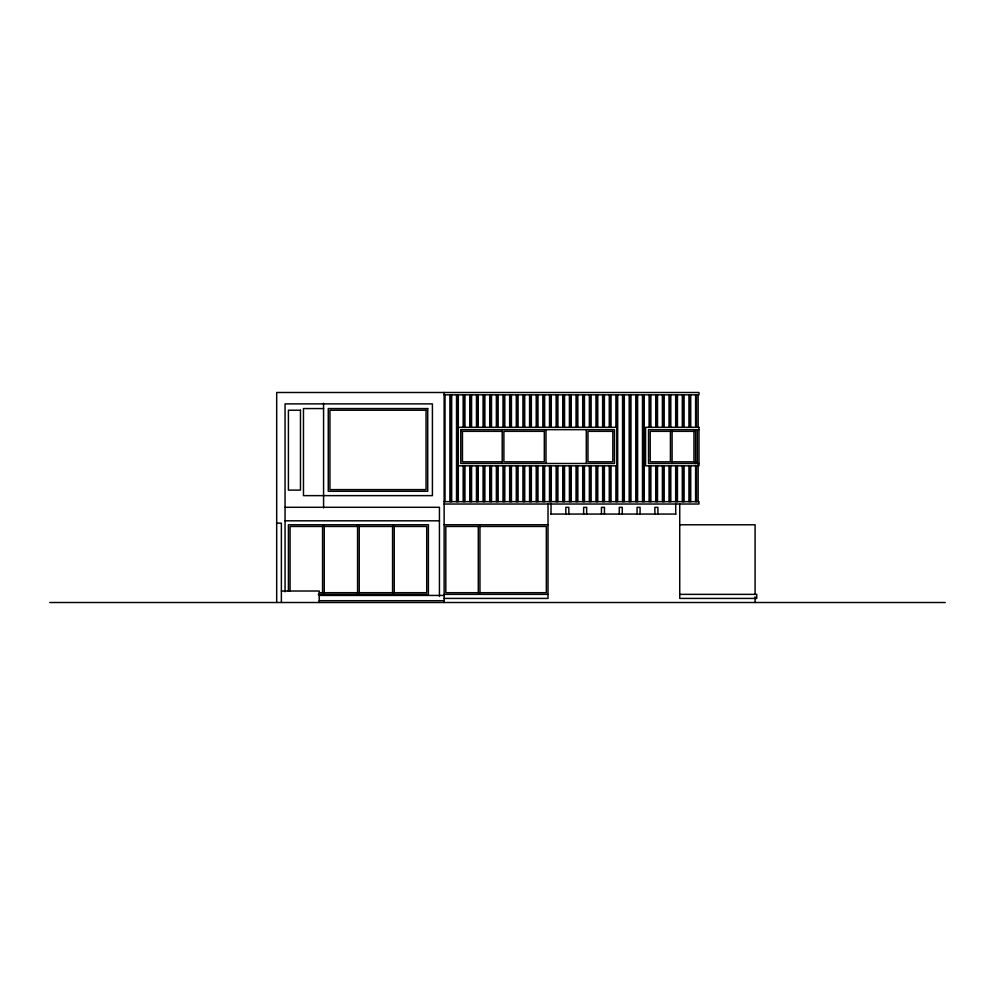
<?xml version="1.0" encoding="UTF-8"?>
<svg xmlns="http://www.w3.org/2000/svg" width="995" height="995" viewBox="0 0 995 995"><rect width="100%" height="100%" fill="white"/><g stroke="black" fill="none" stroke-linecap="round" stroke-linejoin="round"><path stroke-width="1.49" d="M460.784 431.345L460.784 429.666L614.512 429.666L614.512 463.483L460.784 463.483L460.784 429.666M693.963 463.483L693.963 429.666M695.642 461.817L695.642 463.483L695.642 429.666M444.131 394.841L698.987 394.841L698.987 392.49L276.685 392.49L276.685 602.472M323.574 408.572L303.475 408.572L303.475 495.634L432.415 495.634L432.415 403.883L285.055 403.883L285.055 591.814M458.434 427.315L616.85 427.315L616.85 465.834L458.434 465.834M698.987 429.666L648.541 429.666L648.541 463.483L698.987 463.483M502.214 431.345L462.451 431.345L462.451 461.817L502.214 461.817M672.085 431.345L693.963 431.345M672.085 461.817L693.963 461.817M444.131 501.667L698.987 501.667L698.987 504.017L444.131 504.017M285.055 507.288L439.442 507.288L439.442 596.328M551.019 514.054L675.717 514.054M285.055 520.808L439.442 520.808M276.685 523.159L281.374 523.159L281.374 602.472M444.131 524.775L548.009 524.775M679.734 524.775L755.093 524.775L755.093 594.363M322.567 526.454L290.08 526.454L290.08 591.154M324.246 526.454L357.566 526.454M359.232 526.454L392.565 526.454M394.231 526.454L426.718 526.454L426.718 592.697L394.231 592.697M478.296 526.454L445.81 526.454L445.81 592.697L478.296 592.697M479.963 526.454L546.33 526.454L546.33 592.697L479.963 592.697M281.374 591.018L319.221 591.018L319.221 602.472M319.47 592.697L322.567 592.697M324.246 592.697L357.566 592.697M359.232 592.697L392.565 592.697M318.263 594.363L428.397 594.363L428.397 524.775L288.413 524.775L288.413 591.279M444.131 594.363L548.009 594.363M679.734 594.363L756.76 594.363L756.76 598.418L679.734 598.418L679.734 504.017M319.171 595.433L444.131 595.433M444.131 598.418L548.009 598.418L548.009 504.017M319.221 600.719L444.131 600.719M49.75 602.51L945.25 602.51M755.093 596.851L755.093 602.472M698.154 394.841L698.154 427.353M698.154 464.503L698.154 501.667M697.321 429.666L697.321 463.483M696.475 394.841L696.475 427.315M696.475 465.834L696.475 501.667M695.592 394.841L695.592 427.315M695.592 465.834L695.592 501.667M690.729 394.841L690.729 427.315M690.729 465.834L690.729 501.667M689.833 394.841L689.833 427.315M689.833 465.834L689.833 501.667M688.95 394.841L688.95 427.315M688.95 465.834L688.95 501.667M684.087 394.841L684.087 427.315M684.087 465.834L684.087 501.667M683.204 394.841L683.204 427.315M683.204 465.834L683.204 501.667M682.309 394.841L682.309 427.315M682.309 465.834L682.309 501.667M677.446 394.841L677.446 427.315M677.446 465.834L677.446 501.667M676.563 394.841L676.563 427.315M676.563 465.834L676.563 501.667M675.717 504.017L675.717 514.315M675.667 394.841L675.667 427.315M675.667 465.834L675.667 501.667M672.085 429.666L672.085 463.483M670.804 394.841L670.804 427.315M670.804 465.834L670.804 501.667M669.921 394.841L669.921 427.315M669.921 465.834L669.921 501.667M669.026 394.841L669.026 427.315M669.026 465.834L669.026 501.667M664.162 394.841L664.162 427.315M664.162 465.834L664.162 501.667M663.279 394.841L663.279 427.315M663.279 465.834L663.279 501.667M662.384 394.841L662.384 427.315M662.384 465.834L662.384 501.667M657.906 514.054L657.906 507.363L654.884 507.363L654.884 514.054M657.521 394.841L657.521 427.315M657.521 465.834L657.521 501.667M656.638 394.841L656.638 427.315M656.638 465.834L656.638 501.667M655.742 394.841L655.742 427.315M655.742 465.834L655.742 501.667M650.879 394.841L650.879 427.315M650.879 465.834L650.879 501.667M649.996 394.841L649.996 427.315M649.996 465.834L649.996 501.667M649.113 394.841L649.113 427.315M649.113 465.834L649.113 501.667M644.238 394.841L644.238 501.667M643.355 394.841L643.355 501.667M642.471 394.841L642.471 501.667M640.083 514.054L640.083 507.363L637.074 507.363L637.074 514.054M637.608 394.841L637.608 501.667M636.713 394.841L636.713 501.667M635.83 394.841L635.83 501.667M630.967 394.841L630.967 501.667M630.071 394.841L630.071 501.667M629.188 394.841L629.188 501.667M624.325 394.841L624.325 501.667M623.43 394.841L623.43 501.667M622.547 394.841L622.547 501.667M622.273 514.054L622.273 507.363L619.263 507.363L619.263 514.054M617.684 394.841L617.684 501.667M616.788 394.841L616.788 427.315M616.788 465.834L616.788 501.667M615.905 394.841L615.905 427.315M615.905 465.834L615.905 501.667M611.042 394.841L611.042 427.315M611.042 465.834L611.042 501.667M610.146 394.841L610.146 427.315M610.146 465.834L610.146 501.667M609.263 394.841L609.263 427.315M609.263 465.834L609.263 501.667M604.4 394.841L604.4 427.315M604.4 465.834L604.4 501.667M604.462 514.054L604.462 507.363L601.453 507.363L601.453 514.054M603.505 394.841L603.505 427.315M603.505 465.834L603.505 501.667M602.622 394.841L602.622 427.315M602.622 465.834L602.622 501.667M597.759 394.841L597.759 427.315M597.759 465.834L597.759 501.667M596.876 394.841L596.876 427.315M596.876 465.834L596.876 501.667M595.98 394.841L595.98 427.315M595.98 465.834L595.98 501.667M591.117 394.841L591.117 427.315M591.117 465.834L591.117 501.667M590.234 394.841L590.234 427.315M590.234 465.834L590.234 501.667M589.338 394.841L589.338 427.315M589.338 465.834L589.338 501.667M586.652 514.054L586.652 507.363L583.63 507.363L583.63 514.054M586.304 429.666L586.304 463.483M584.475 394.841L584.475 427.315M584.475 465.834L584.475 501.667M583.592 394.841L583.592 427.315M583.592 465.834L583.592 501.667M582.697 394.841L582.697 427.315M582.697 465.834L582.697 501.667M577.834 394.841L577.834 427.315M577.834 465.834L577.834 501.667M576.951 394.841L576.951 427.315M576.951 465.834L576.951 501.667M576.055 394.841L576.055 427.315M576.055 465.834L576.055 501.667M571.192 394.841L571.192 427.315M571.192 465.834L571.192 501.667M570.309 394.841L570.309 427.315M570.309 465.834L570.309 501.667M569.414 394.841L569.414 427.315M569.414 465.834L569.414 501.667M568.829 514.054L568.829 507.363L565.819 507.363L565.819 514.054M564.551 394.841L564.551 427.315M564.551 465.834L564.551 501.667M563.667 394.841L563.667 427.315M563.667 465.834L563.667 501.667M562.784 394.841L562.784 427.315M562.784 465.834L562.784 501.667M557.909 394.841L557.909 427.315M557.909 465.834L557.909 501.667M557.026 394.841L557.026 427.315M557.026 465.834L557.026 501.667M556.143 394.841L556.143 427.315M556.143 465.834L556.143 501.667M551.28 394.841L551.28 427.315M551.28 465.834L551.28 501.667M551.019 504.017L551.019 514.266M550.384 394.841L550.384 427.315M550.384 465.834L550.384 501.667M549.501 394.841L549.501 427.315M549.501 465.834L549.501 501.667M545.994 429.666L545.994 463.483M544.638 394.841L544.638 427.315M544.638 465.834L544.638 501.667M543.743 394.841L543.743 427.315M543.743 465.834L543.743 501.667M542.86 394.841L542.86 427.315M542.86 465.834L542.86 501.667M537.996 394.841L537.996 427.315M537.996 465.834L537.996 501.667M537.101 394.841L537.101 427.315M537.101 465.834L537.101 501.667M536.218 394.841L536.218 427.315M536.218 465.834L536.218 501.667M531.355 394.841L531.355 427.315M531.355 465.834L531.355 501.667M530.459 394.841L530.459 427.315M530.459 465.834L530.459 501.667M529.576 394.841L529.576 427.315M529.576 465.834L529.576 501.667M524.713 394.841L524.713 427.315M524.713 465.834L524.713 501.667M523.818 394.841L523.818 427.315M523.818 465.834L523.818 501.667M522.935 394.841L522.935 427.315M522.935 465.834L522.935 501.667M518.072 394.841L518.072 427.315M518.072 465.834L518.072 501.667M517.176 394.841L517.176 427.315M517.176 465.834L517.176 501.667M516.293 394.841L516.293 427.315M516.293 465.834L516.293 501.667M511.43 394.841L511.43 427.315M511.43 465.834L511.43 501.667M510.547 394.841L510.547 427.315M510.547 465.834L510.547 501.667M509.651 394.841L509.651 427.315M509.651 465.834L509.651 501.667M504.788 394.841L504.788 427.315M504.788 465.834L504.788 501.667M503.905 394.841L503.905 427.315M503.905 465.834L503.905 501.667M503.01 394.841L503.01 427.315M503.01 465.834L503.01 501.667M502.214 429.666L502.214 463.483M498.147 394.841L498.147 427.315M498.147 465.834L498.147 501.667M497.264 394.841L497.264 427.315M497.264 465.834L497.264 501.667M496.368 394.841L496.368 427.315M496.368 465.834L496.368 501.667M491.505 394.841L491.505 427.315M491.505 465.834L491.505 501.667M490.622 394.841L490.622 427.315M490.622 465.834L490.622 501.667M489.727 394.841L489.727 427.315M489.727 465.834L489.727 501.667M484.863 394.841L484.863 427.315M484.863 465.834L484.863 501.667M483.98 394.841L483.98 427.315M483.98 465.834L483.98 501.667M483.085 394.841L483.085 427.315M483.085 465.834L483.085 501.667M479.963 524.775L479.963 594.363M478.222 394.841L478.222 427.315M478.222 465.834L478.222 501.667M478.296 526.318L478.296 592.821M477.339 394.841L477.339 427.315M477.339 465.834L477.339 501.667M476.456 394.841L476.456 427.315M476.456 465.834L476.456 501.667M471.58 394.841L471.58 427.315M471.58 465.834L471.58 501.667M470.697 394.841L470.697 427.315M470.697 465.834L470.697 501.667M469.814 394.841L469.814 427.315M469.814 465.834L469.814 501.667M464.951 394.841L464.951 427.315M464.951 465.834L464.951 501.667M464.056 394.841L464.056 427.315M464.056 465.834L464.056 501.667M463.172 394.841L463.172 427.315M463.172 465.834L463.172 501.667M458.309 394.841L458.309 501.667M457.414 394.841L457.414 501.667M456.531 394.841L456.531 501.667M451.668 394.841L451.668 501.667M450.772 394.841L450.772 501.667M449.889 394.841L449.889 501.667M445.026 394.841L445.026 501.667M444.131 392.49L444.131 602.472M394.231 524.775L394.231 594.363M392.565 526.318L392.565 592.821M359.232 526.318L359.232 592.821M357.566 524.775L357.566 594.363M324.246 524.775L324.246 594.363M323.574 403.261L323.574 507.898M322.567 526.318L322.567 592.821M427.726 408.572L328.263 408.572L328.263 491.281L427.726 491.281L427.726 408.572M300.465 410.238L288.413 410.238L288.413 490.112L300.465 490.112L300.465 410.238M426.047 410.238L329.93 410.238L329.93 489.615L426.047 489.615L426.047 410.238M698.987 427.315L645.581 427.315L645.581 465.834L698.987 465.834L698.987 427.315M544.315 431.345L503.893 431.345L503.893 461.817L544.315 461.817L544.315 431.345M612.833 431.345L587.97 431.345L587.97 461.817L612.833 461.817L612.833 431.345M670.419 431.345L650.208 431.345L650.208 461.817L670.419 461.817L670.419 431.345"/></g></svg>
